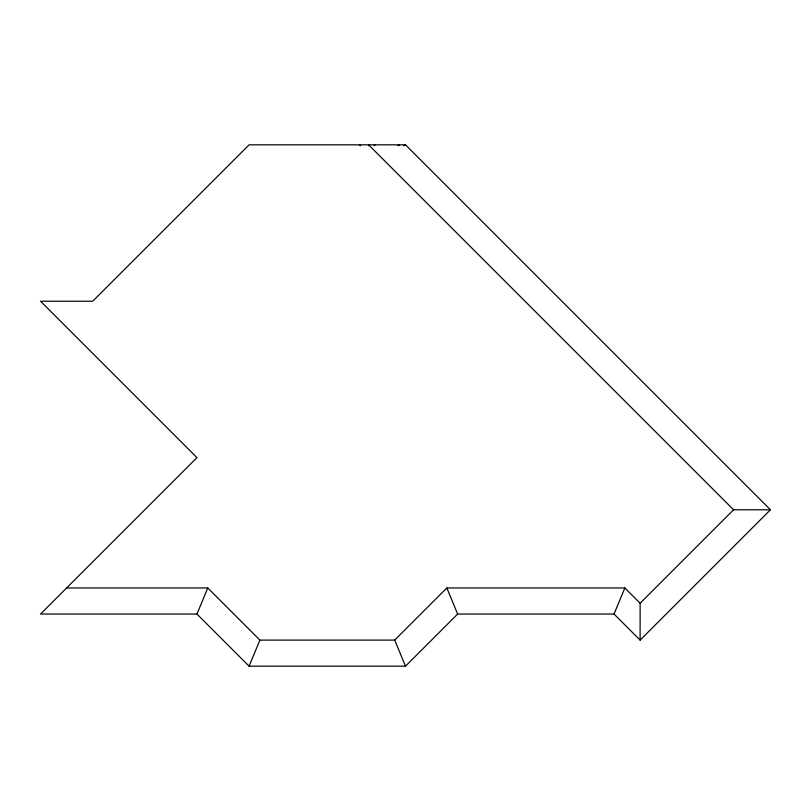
<?xml version="1.0" encoding="UTF-8"?>
<svg xmlns="http://www.w3.org/2000/svg" width="811" height="811" viewBox="0 0 811 811"><rect width="100%" height="100%" fill="white"/><g stroke="black" fill="none" stroke-linecap="round" stroke-linejoin="round"><path stroke-width="1.22" d="M368.468 145.798L368.63 144.824L733.58 509.774L770.45 509.774L640.112 640.112L614.039 614.039L457.637 614.039L405.5 666.176L249.089 666.176L196.961 614.039L40.55 614.039L196.961 457.637L40.55 301.226L92.687 301.226L249.089 144.824L405.5 144.824L770.45 509.774M196.961 614.039L207.758 587.975L259.895 640.112L394.704 640.112L446.841 587.975L624.845 587.975L640.112 603.242L640.112 640.112M398.738 145.514L399.022 144.824L398.039 145.798M249.089 666.176L259.895 640.112M614.039 614.039L624.845 587.975M374.135 145.798L375.118 144.824M404.811 145.514L405.5 144.824L403.716 145.798M640.112 603.242L733.58 509.774M66.614 587.975L207.758 587.975M359.476 144.824L360.449 145.798M446.841 587.975L457.637 614.039M394.704 640.112L405.5 666.176"/></g></svg>
